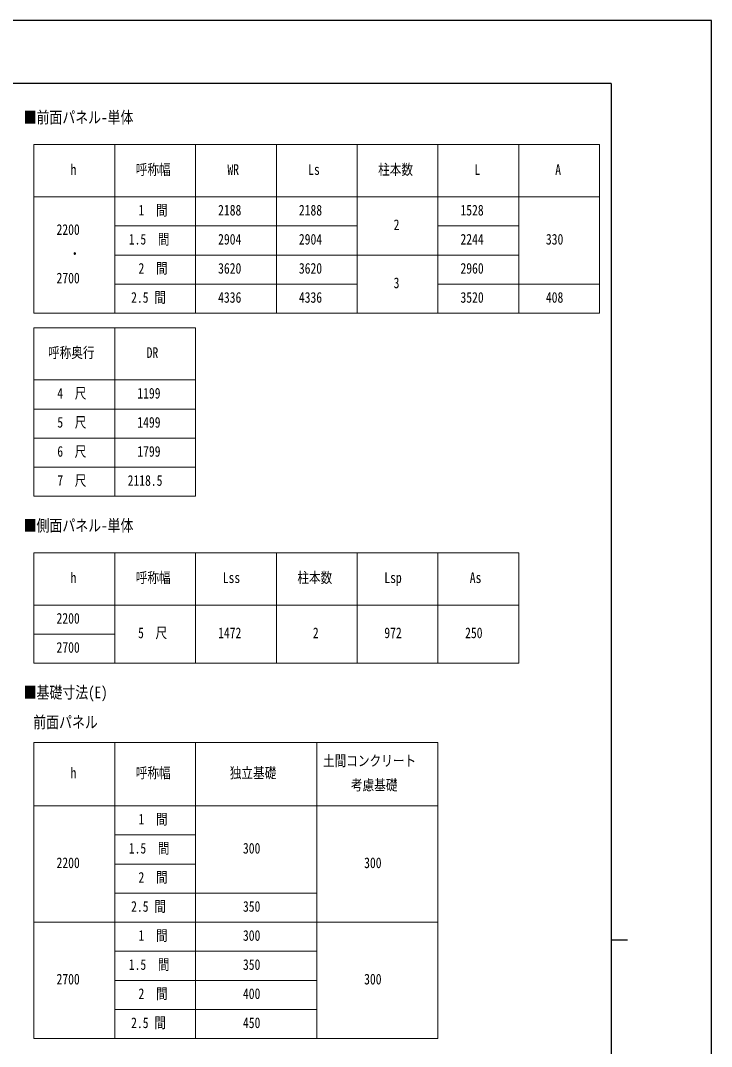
# Model space of a CAD drawing. Units: millimetres, scale not verified. Extents: x -8410 to 8410, y -5940 to 5940.
# Drawn here: x 4133 to 8410, y -409 to 5940 of the extents above; entities that cross this region are included whole.
import ezdxf
from ezdxf.enums import TextEntityAlignment as Align

# ---------------------------------------------------------------- set-up
doc = ezdxf.new("R2010")
doc.units = ezdxf.units.MM
doc.header["$LTSCALE"] = 30
doc.layers.add('0-1_TABLE1', color=7, linetype='Continuous', lineweight=18)
doc.layers.add('0-2_USER1', color=3, linetype='Continuous')
doc.layers.add('0-7_YKK_ZWAK', color=7, linetype='Continuous')
doc.styles.add('ＭＳ ゴシック', font='')
doc.styles.get('ＭＳ ゴシック').set_extended_font_data('MS Gothic')

msp = doc.modelspace()

# ---------------------------------------------------------------- linework, layer by layer
at = {"layer": '0-1_TABLE1'}
for p, q in [((4216.8, 5171.69), (7716.8, 5171.69)), ((4216.8, 5171.69), (4216.8, 4128.69)), ((4716.8, 5171.69), (4716.8, 4128.69)), ((5216.8, 5171.69), (5216.8, 4128.69)), ((5716.8, 5171.69), (5716.8, 4128.69)), ((6216.8, 5171.69), (6216.8, 4128.69)), ((6716.8, 5171.69), (6716.8, 4128.69)), ((7216.8, 5171.69), (7216.8, 4128.69)), ((7716.8, 5171.69), (7716.8, 4128.69)), ((4216.8, 4848.69), (7716.8, 4848.69)), ((4716.8, 4668.69), (6216.8, 4668.69)), ((6716.8, 4668.69), (7216.8, 4668.69)), ((4716.8, 4488.69), (7216.8, 4488.69)), ((4716.8, 4308.69), (6216.8, 4308.69)), ((6716.8, 4308.69), (7716.8, 4308.69)), ((4216.8, 4128.69), (7716.8, 4128.69)), ((4216.8, 4038.69), (5216.8, 4038.69)), ((4216.8, 4038.69), (4216.8, 2995.69)), ((4716.8, 4038.69), (4716.8, 2995.69)), ((5216.8, 4038.69), (5216.8, 2995.69)), ((4216.8, 3715.69), (5216.8, 3715.69)), ((4216.8, 3535.69), (5216.8, 3535.69)), ((4216.8, 3355.69), (5216.8, 3355.69)), ((4216.8, 3175.69), (5216.8, 3175.69)), ((4216.8, 2995.69), (5216.8, 2995.69)), ((4216.8, 2645.69), (7216.8, 2645.69)), ((4216.8, 2645.69), (4216.8, 1962.69)), ((4716.8, 2645.69), (4716.8, 1962.69)), ((5216.8, 2645.69), (5216.8, 1962.69)), ((5716.8, 2645.69), (5716.8, 1962.69)), ((6216.8, 2645.69), (6216.8, 1962.69)), ((6716.8, 2645.69), (6716.8, 1962.69)), ((7216.8, 2645.69), (7216.8, 1962.69)), ((4216.8, 2322.69), (7216.8, 2322.69)), ((4216.8, 2142.69), (4716.8, 2142.69)), ((4216.8, 1962.69), (7216.8, 1962.69)), ((4216.8, 1472.69), (6716.8, 1472.69)), ((4216.8, 1472.69), (4216.8, -360.31)), ((4716.8, 1472.69), (4716.8, -360.31)), ((5216.8, 1472.69), (5216.8, -360.31)), ((5966.8, 1472.69), (5966.8, -360.31)), ((6716.8, 1472.69), (6716.8, -360.31)), ((4216.8, 1079.69), (6716.8, 1079.69)), ((4716.8, 899.69), (5216.8, 899.69)), ((4716.8, 719.69), (5216.8, 719.69)), ((4716.8, 539.69), (5966.8, 539.69)), ((4216.8, 359.69), (6716.8, 359.69)), ((4716.8, 179.69), (5966.8, 179.69)), ((4716.8, -0.31), (5966.8, -0.31)), ((4716.8, -180.31), (5966.8, -180.31)), ((4216.8, -360.31), (6716.8, -360.31))]:
    msp.add_line(p, q, dxfattribs=at)
at = {"layer": '0-7_YKK_ZWAK'}
for p, q in [((7790.04, 5550), (-7809.96, 5550)), ((7790.04, 5550), (7790.04, -5050)), ((7790.04, 250), (7890.04, 250))]:
    msp.add_line(p, q, dxfattribs=at)
msp.add_lwpolyline([(-8410, -5940), (8410, -5940), (8410, 5940), (-8410, 5940)], close=True, dxfattribs=at)

# ---------------------------------------------------------------- texts
at = {"layer": '0-1_TABLE1', "style": 'ＭＳ ゴシック', "width": 0.8}
for s, p in [('h', (4442.8, 4965.19)), ('呼称幅', (4846.8, 4965.19)), ('WR', (5414, 4965.19)), ('Ls', (5914, 4965.19)), ('柱本数', (6346.8, 4965.19)), ('L', (6942.8, 4965.19)), ('A', (7442.8, 4965.19)), ('1\u3000間', (4863.6, 4713.69)), ('2188', (5356.4, 4713.69)), ('2188', (5856.4, 4713.69)), ('1528', (6856.4, 4713.69)), ('2', (6442.8, 4623.69)), ('2200', (4356.4, 4593.69)), ('1.5\u3000間', (4803.6, 4533.69)), ('2904', (5356.4, 4533.69)), ('2904', (5856.4, 4533.69)), ('2244', (6856.4, 4533.69)), ('330', (7385.2, 4533.69)), ('・', (4433.2, 4443.69)), ('2\u3000間', (4863.6, 4353.69)), ('3620', (5356.4, 4353.69)), ('3620', (5856.4, 4353.69)), ('2960', (6856.4, 4353.69)), ('2700', (4356.4, 4293.69)), ('3', (6442.8, 4263.69)), ('2.5 間', (4818, 4173.69)), ('4336', (5356.4, 4173.69)), ('4336', (5856.4, 4173.69)), ('3520', (6856.4, 4173.69)), ('408', (7385.2, 4173.69)), ('呼称奥行', (4303.6, 3832.19)), ('DR', (4914, 3832.19)), ('4\u3000尺', (4361.2, 3580.69)), ('1199', (4856.4, 3580.69)), ('5\u3000尺', (4361.2, 3400.69)), ('1499', (4856.4, 3400.69)), ('6\u3000尺', (4361.2, 3220.69)), ('1799', (4856.4, 3220.69)), ('7\u3000尺', (4361.2, 3040.69)), ('2118.5', (4796.4, 3040.69)), ('h', (4442.8, 2439.19)), ('呼称幅', (4846.8, 2439.19)), ('Lss', (5385.2, 2439.19)), ('柱本数', (5846.8, 2439.19)), ('Lsp', (6385.2, 2439.19)), ('As', (6914, 2439.19)), ('2200', (4356.4, 2187.69)), ('5\u3000尺', (4861.2, 2097.69)), ('1472', (5356.4, 2097.69)), ('2', (5942.8, 2097.69)), ('972', (6385.2, 2097.69)), ('250', (6885.2, 2097.69)), ('2700', (4356.4, 2007.69)), ('土間コンクリート', (6005.8, 1306.19)), ('h', (4442.8, 1231.19)), ('呼称幅', (4846.8, 1231.19)), ('独立基礎', (5428.6, 1231.19)), ('考慮基礎', (6178.6, 1156.19)), ('1\u3000間', (4863.6, 944.69)), ('1.5\u3000間', (4803.6, 764.69)), ('300', (5510.2, 764.69)), ('2200', (4356.4, 674.69)), ('300', (6260.2, 674.69)), ('2\u3000間', (4863.6, 584.69)), ('2.5 間', (4818, 404.69)), ('350', (5510.2, 404.69)), ('1\u3000間', (4863.6, 224.69)), ('300', (5510.2, 224.69)), ('1.5\u3000間', (4803.6, 44.69)), ('350', (5510.2, 44.69)), ('2700', (4356.4, -45.31)), ('300', (6260.2, -45.31)), ('2\u3000間', (4863.6, -135.31)), ('400', (5510.2, -135.31)), ('2.5 間', (4818, -315.31)), ('450', (5510.2, -315.31))]:
    msp.add_text(s, height=65.98, dxfattribs=at).set_placement(p, align=Align.BOTTOM_LEFT)
at = {"layer": '0-2_USER1', "style": 'ＭＳ ゴシック', "width": 0.8}
for s, p in [('■前面パネル-単体', (4152.33, 5282)), ('■側面パネル-単体', (4152.33, 2756)), ('■基礎寸法(E)', (4152.33, 1723)), ('前面パネル', (4212, 1539))]:
    msp.add_text(s, height=73.31, dxfattribs=at).set_placement(p, align=Align.BOTTOM_LEFT)

doc.saveas('drawing.dxf')
